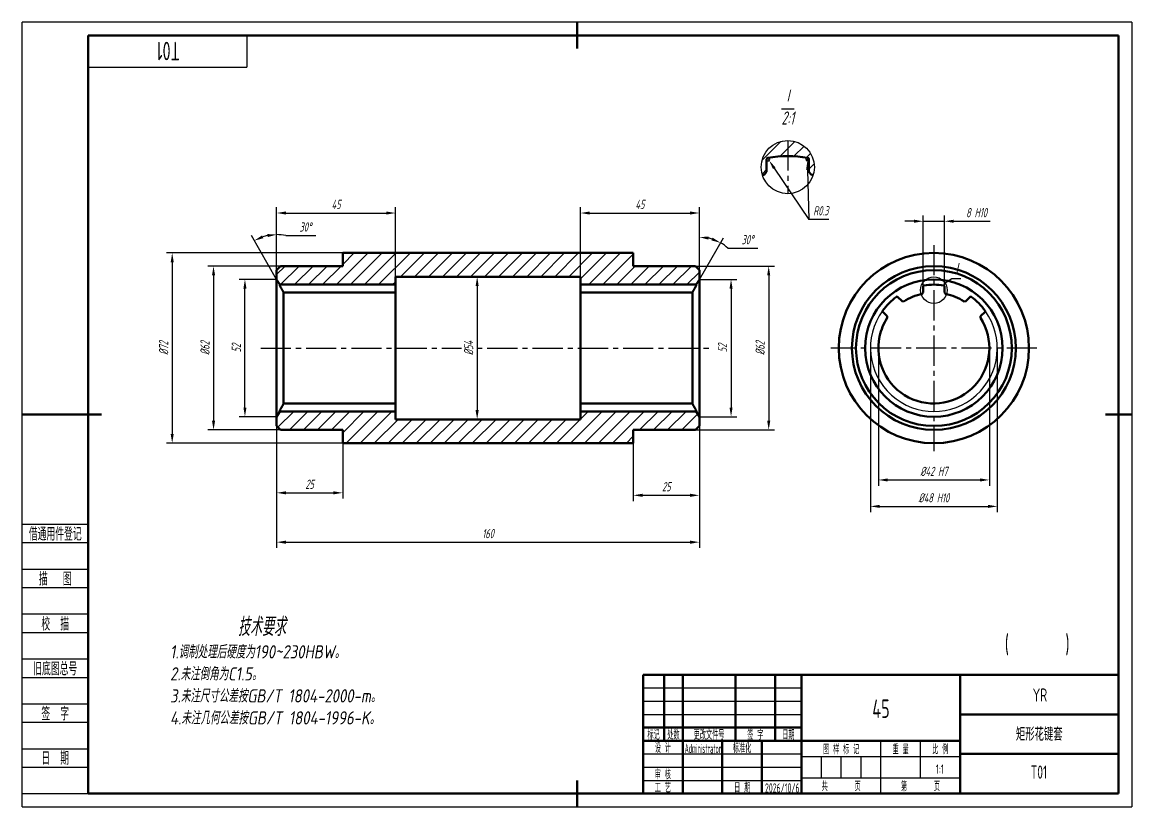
# Model space of a CAD drawing. Header units: millimetres. Extents: x 5 to 4696, y -479 to 299.
# Drawn here: x 4.7 to 424.7, y 2.2 to 299.2 of the extents above; entities that cross this region are included whole.
import ezdxf
from ezdxf.enums import TextEntityAlignment as Align

# ---------------------------------------------------------------- set-up
doc = ezdxf.new("R2010")
doc.units = ezdxf.units.MM
doc.header["$LTSCALE"] = 0.6
doc.header["$MEASUREMENT"] = 0
doc.linetypes.add('CENTER2', pattern=[28.575, 19.05, -3.175, 3.175, -3.175])
for name, color, linetype, lineweight in [('1轮廓实线层', 7, 'Continuous', 50), ('2细线层', 4, 'Continuous', 25), ('3中心线层', 1, 'CENTER2', 25), ('5剖面线层', 2, 'Continuous', 25), ('6文字层', 3, 'Continuous', 25), ('7标注层', 4, 'Continuous', 25), ('8符号标注层', 31, 'Continuous', 25)]:
    doc.layers.add(name, color=color, linetype=linetype, lineweight=lineweight)
doc.layers.add('图框层', color=7, linetype='Continuous')
doc.styles.add('PC_TEXTSTYLE', font='ISOCP.SHX', dxfattribs={"width": 0.707, "oblique": 13, "bigfont": 'GBCBIG.SHX'})
doc.styles.add('PC_TEXTSTYLE4', font='ISOCP.SHX', dxfattribs={"width": 0.707, "bigfont": 'GBCBIG.SHX'})
doc.dimstyles.new('GB_ANGULAR', dxfattribs={"dimtxt": 3.5, "dimasz": 3.5, "dimexe": 2.2, "dimexo": 0, "dimgap": 1.5, "dimtad": 1, "dimtih": 1, "dimtoh": 1, "dimdsep": 46, "dimtxsty": 'PC_TEXTSTYLE', "dimcen": 0, "dimclrd": 256, "dimclrt": 3, "dimadec": 0, "dimazin": 2, "dimtp": 0.1, "dimtm": 0.1, "dimtfac": 0.71, "dimtdec": 3, "dimtmove": 0, "dimatfit": 3, "dimfxl": 1, "dimtfill": 1, "dimarcsym": 0})
doc.dimstyles.new('GB_LINEAR', dxfattribs={"dimtxt": 3.5, "dimasz": 3.5, "dimexe": 2.2, "dimexo": 0, "dimgap": 1.5, "dimtad": 1, "dimdsep": 46, "dimtxsty": 'PC_TEXTSTYLE', "dimcen": 0, "dimclrd": 256, "dimclrt": 3, "dimadec": 0, "dimazin": 2, "dimtp": 0.1, "dimtm": 0.1, "dimtfac": 0.71, "dimtdec": 3, "dimtmove": 0, "dimatfit": 3, "dimfxl": 1, "dimtfill": 1, "dimarcsym": 0})
doc.dimstyles.new('GB_RADIAL', dxfattribs={"dimtxt": 3.5, "dimasz": 3.5, "dimexe": 2.2, "dimexo": 0, "dimgap": 1.5, "dimtad": 1, "dimjust": 4, "dimdsep": 46, "dimtxsty": 'PC_TEXTSTYLE', "dimcen": 0, "dimclrd": 256, "dimclrt": 3, "dimadec": 0, "dimazin": 2, "dimtp": 0.1, "dimtm": 0.1, "dimtfac": 0.71, "dimtdec": 3, "dimtmove": 0, "dimatfit": 2, "dimfxl": 1, "dimtfill": 1, "dimarcsym": 0})

# ---------------------------------------------------------------- blocks, each defined once
blk = doc.blocks.new('*D3')
at = {"layer": '7标注层', "color": 0, "lineweight": -2}
for p, q in [((100.98, 148.09), (100.98, 100.16)), ((260.98, 148.09), (260.98, 100.16))]:
    blk.add_line(p, q, dxfattribs=at)
at = {"layer": '7标注层', "lineweight": -2}
blk.add_line((104.48, 102.36), (257.48, 102.36), dxfattribs=at)
at = {"layer": '7标注层'}
for points in [[(104.48, 102.94), (104.48, 101.77), (100.98, 102.36)], [(257.48, 101.77), (257.48, 102.94), (260.98, 102.36)]]:
    blk.add_solid(points, dxfattribs=at)
at = {"layer": 'Defpoints', "color": 0}
for p in [(100.98, 148.09), (260.98, 148.09), (260.98, 102.36)]:
    blk.add_point(p, dxfattribs=at)
at = {"layer": '7标注层', "color": 3, "insert": (180.98, 105.61), "char_height": 3.5, "attachment_point": 5, "style": 'PC_TEXTSTYLE', "bg_fill": 3, "box_fill_scale": 1.25, "bg_fill_color": 257, "bg_fill_transparency": 0}
blk.add_mtext('160', dxfattribs=at)
blk = doc.blocks.new('ZwmFrameMain_A3^ _^ 无分区图框^ _^ landscape')
at = {"layer": '1轮廓实线层'}
for p, q in [((185, 292), (185, 282)), ((0, 0), (0, 287)), ((390, 287), (0, 287)), ((390, 287), (390, 0)), ((-25, 143.5), (5, 143.5)), ((395, 143.5), (385, 143.5)), ((185, -5), (185, 5)), ((0, 0), (390, 0))]:
    blk.add_line(p, q, dxfattribs=at)
at = {"layer": '2细线层'}
for p, q in [((-25, -5), (-25, 292)), ((395, 292), (-25, 292)), ((395, 292), (395, -5)), ((-25, -5), (395, -5))]:
    blk.add_line(p, q, dxfattribs=at)
blk = doc.blocks.new('ZwmFrameMain_标题栏1')
at = {"layer": '1轮廓实线层'}
for p, q in [((0, 45), (-180, 45)), ((-180, 0), (-180, 45)), ((-172, 20), (-172, 45)), ((-165, 20), (-165, 45)), ((-145, 20), (-145, 45)), ((-130, 20), (-130, 45)), ((-120, 0), (-120, 45)), ((0, 0), (0, 45)), ((-60, 30), (0, 30)), ((-180, 20), (-60, 20)), ((-165, 0), (-165, 20)), ((-150, 0), (-150, 20)), ((-135, 0), (-135, 20)), ((-60, 15), (0, 15)), ((-180, 0), (0, 0))]:
    blk.add_line(p, q, dxfattribs=at)
at = {"layer": '1轮廓实线层', "color": 7}
for p, q in [((-60, 0), (-60, 45)), ((-180, 25), (-120, 25))]:
    blk.add_line(p, q, dxfattribs=at)
at = {"layer": '2细线层'}
for p, q in [((-180, 40), (-120, 40)), ((-180, 35), (-120, 35)), ((-180, 30), (-120, 30)), ((-90, 0), (-90, 20)), ((-75, 6), (-75, 20)), ((-180, 15), (-120, 15)), ((-120, 14), (-60, 14)), ((-112.5, 6), (-112.5, 14)), ((-105, 6), (-105, 14)), ((-97.5, 6), (-97.5, 14)), ((-180, 10), (-120, 10)), ((-180, 5), (-120, 5)), ((-120, 6), (-60, 6))]:
    blk.add_line(p, q, dxfattribs=at)
at = {"layer": '6文字层', "style": 'PC_TEXTSTYLE', "width": 0.667}
for s, p in [('标记', (-176, 22.5)), ('处数', (-168.5, 22.5)), (' 更改文件号 ', (-155, 22.5)), (' 签 字 ', (-137.5, 22.5)), (' 日期 ', (-125, 22.5)), (' 设 计 ', (-172.5, 17.51)), (' 标准化 ', (-142.5, 17.51)), (' 图 样 标 记 ', (-105, 17)), (' 重 量 ', (-82.5, 17)), (' 比 例 ', (-67.5, 17)), (' 审 核 ', (-172.5, 7.5)), (' 工 艺 ', (-172.5, 2.5)), (' 日 期 ', (-142.5, 2.5)), ('共       页', (-105, 3)), ('第       页', (-75, 3))]:
    blk.add_text(s, height=3.5, dxfattribs=at).set_placement(p, align=Align.MIDDLE)
at = {"layer": '6文字层', "style": 'PC_TEXTSTYLE', "flags": 8}
for tag, height, width, p, p2 in [('企业名称', 5, 3.734996, (-54.29, 34.82), (-5.27, 34.82)), ('产品名称或材料标记', 7, 1.125891, (-113.46, 28.64), (-66.42, 28.64)), ('图样名称', 5, 3.772723, (-54.79, 19.98), (-5.27, 19.98)), ('标准化', 3.5, 1.756036, (-133.83, 15.37), (-120.75, 15.37)), ('审核', 3.5, 2.723972, (-163.99, 5.37), (-150.63, 5.37)), ('重量', 3.5, 2.448074, (-88.46, 7.54), (-76.55, 7.54)), ('比例', 3.5, 2.367734, (-73.35, 7.54), (-61.93, 7.54)), ('图样代号', 5, 3.78389, (-54.79, 5.63), (-5.52, 5.63)), ('工艺', 3.5, 2.851598, (-164.21, 0.37), (-150.89, 0.37)), ('共几页', 3.5, 0.953151, (-108.58, 1.48), (-101.56, 1.48)), ('日期', 3.5, 2.733185, (-133.83, 0.37), (-120.75, 0.37))]:
    blk.add_attdef(tag, text='', height=height, dxfattribs=dict(at, width=width)).set_placement(p, p2, align=Align.FIT)
at = {"layer": '6文字层', "style": 'PC_TEXTSTYLE', "width": 9.901758, "flags": 8}
blk.add_attdef('设计', text='', height=3.5, rotation=359.5768, dxfattribs=at).set_placement((-164.23, 15.37), (-150.37, 15.27), align=Align.FIT)
at = {"layer": '6文字层', "color": 3, "style": 'PC_TEXTSTYLE', "width": 0.96618, "flags": 8}
blk.add_attdef('第几页', text='', height=3.5, dxfattribs=at).set_placement((-78.29, 1.5), (-71.16, 1.5), align=Align.FIT)
at = {"layer": '6文字层', "color": 0, "style": 'PC_TEXTSTYLE', "width": 0.715273, "flags": 8}
blk.add_attdef('图纸张数', text='', height=3.5, dxfattribs=at).set_placement((-2.66, -3.87), (4.46, -3.87), align=Align.FIT)
blk = doc.blocks.new('ZwmFrameMain_图样代号')
at = {"layer": '2细线层', "linetype": 'Continuous'}
for p in [(60, 0), (0, -12)]:
    blk.add_line(p, (60, -12), dxfattribs=at)
at = {"layer": '6文字层', "style": 'PC_TEXTSTYLE', "width": 3.066155}
blk.add_attdef('图样代号', text='', height=7, rotation=180, dxfattribs=at).set_placement((58.24, -2.4), (2.35, -2.4), align=Align.FIT)
blk = doc.blocks.new('ZwmFrameMain_附加栏')
at = {"layer": '2细线层'}
for p, q in [((-25, 102), (0, 102)), ((-25, 95), (0, 95)), ((-25, 85), (0, 85)), ((-25, 78), (0, 78)), ((-25, 68), (0, 68)), ((-25, 61), (0, 61)), ((-25, 51), (0, 51)), ((-25, 44), (0, 44)), ((-25, 34), (0, 34)), ((-25, 27), (0, 27)), ((-25, 17), (0, 17)), ((-25, 10), (0, 10)), ((-25, 0), (0, 0))]:
    blk.add_line(p, q, dxfattribs=at)
at = {"layer": '6文字层', "color": 3, "style": 'PC_TEXTSTYLE'}
for s, width, p in [('借通用件登记', 0.667, (-12.5, 98.5)), ('描   图', 0.6667, (-12.5, 81.5)), ('校  描', 0.667, (-12.5, 64.5)), ('旧底图总号', 0.667, (-12.5, 47.5)), ('签  字', 0.667, (-12.5, 30.5)), ('日  期', 0.667, (-12.49, 13.6))]:
    blk.add_text(s, height=5, dxfattribs=dict(at, width=width)).set_placement(p, align=Align.MIDDLE)
at = {"layer": '6文字层', "style": 'PC_TEXTSTYLE'}
for tag, width, p, p2 in [('借通用件登记', 0.671328, (-23.44, 86.36), (-1.25, 86.36)), ('描图', 2.120922, (-23.44, 69.36), (-1.25, 69.36)), ('校图', 2.149976, (-23.75, 52.06), (-1.25, 52.06)), ('旧底图总号', 0.761452, (-22.84, 35.67), (-1.86, 35.67)), ('签字', 2.026939, (-23.14, 18.37), (-1.56, 18.37)), ('日期', 1.89999, (-22.84, 1.37), (-2.17, 1.37))]:
    blk.add_attdef(tag, text='', height=5, dxfattribs=dict(at, width=width)).set_placement(p, p2, align=Align.FIT)
blk = doc.blocks.new('*D10')
at = {"layer": '7标注层', "color": 0, "lineweight": -2}
for p, q in [((260.98, 146.34), (260.98, 117.9)), ((235.98, 139.84), (235.98, 117.9))]:
    blk.add_line(p, q, dxfattribs=at)
at = {"layer": '7标注层', "lineweight": -2}
blk.add_line((239.48, 120.1), (257.48, 120.1), dxfattribs=at)
at = {"layer": '7标注层'}
for points in [[(239.48, 120.69), (239.48, 119.52), (235.98, 120.1)], [(257.48, 119.52), (257.48, 120.69), (260.98, 120.1)]]:
    blk.add_solid(points, dxfattribs=at)
at = {"layer": 'Defpoints', "color": 0}
for p in [(260.98, 146.34), (235.98, 139.84), (260.98, 120.1)]:
    blk.add_point(p, dxfattribs=at)
at = {"layer": '7标注层', "color": 3, "insert": (248.48, 123.35), "char_height": 3.5, "attachment_point": 5, "style": 'PC_TEXTSTYLE', "bg_fill": 3, "box_fill_scale": 1.25, "bg_fill_color": 257, "bg_fill_transparency": 0}
blk.add_mtext('25', dxfattribs=at)
blk = doc.blocks.new('*D9')
at = {"layer": '7标注层', "color": 0, "lineweight": -2}
for p, q in [((100.98, 146.34), (100.98, 118.84)), ((125.98, 139.84), (125.98, 118.84))]:
    blk.add_line(p, q, dxfattribs=at)
at = {"layer": '7标注层', "lineweight": -2}
blk.add_line((104.48, 121.04), (122.48, 121.04), dxfattribs=at)
at = {"layer": '7标注层'}
for points in [[(104.48, 121.63), (104.48, 120.46), (100.98, 121.04)], [(122.48, 120.46), (122.48, 121.63), (125.98, 121.04)]]:
    blk.add_solid(points, dxfattribs=at)
at = {"layer": 'Defpoints', "color": 0}
for p in [(100.98, 146.34), (125.98, 139.84), (125.98, 121.04)]:
    blk.add_point(p, dxfattribs=at)
at = {"layer": '7标注层', "color": 3, "insert": (113.48, 124.29), "char_height": 3.5, "attachment_point": 5, "style": 'PC_TEXTSTYLE', "bg_fill": 3, "box_fill_scale": 1.25, "bg_fill_color": 257, "bg_fill_transparency": 0}
blk.add_mtext('25', dxfattribs=at)
blk = doc.blocks.new('*D11')
at = {"layer": '7标注层', "color": 0, "lineweight": -2}
for p, q in [((100.98, 195.41), (100.98, 229.16)), ((145.98, 201.34), (145.98, 229.16))]:
    blk.add_line(p, q, dxfattribs=at)
at = {"layer": '7标注层', "lineweight": -2}
blk.add_line((104.48, 226.96), (142.48, 226.96), dxfattribs=at)
at = {"layer": '7标注层'}
for points in [[(104.48, 227.54), (104.48, 226.38), (100.98, 226.96)], [(142.48, 226.38), (142.48, 227.54), (145.98, 226.96)]]:
    blk.add_solid(points, dxfattribs=at)
at = {"layer": 'Defpoints', "color": 0}
for p in [(145.98, 226.96), (145.98, 201.34), (100.98, 195.41)]:
    blk.add_point(p, dxfattribs=at)
at = {"layer": '7标注层', "color": 3, "insert": (123.48, 230.21), "char_height": 3.5, "attachment_point": 5, "style": 'PC_TEXTSTYLE', "bg_fill": 3, "box_fill_scale": 1.25, "bg_fill_color": 257, "bg_fill_transparency": 0}
blk.add_mtext('45', dxfattribs=at)
blk = doc.blocks.new('*D12')
at = {"layer": '7标注层', "color": 0, "lineweight": -2}
for p, q in [((215.98, 196.38), (215.98, 229.16)), ((260.98, 196.38), (260.98, 229.16))]:
    blk.add_line(p, q, dxfattribs=at)
at = {"layer": '7标注层', "lineweight": -2}
blk.add_line((219.48, 226.96), (257.48, 226.96), dxfattribs=at)
at = {"layer": '7标注层'}
for points in [[(219.48, 227.54), (219.48, 226.38), (215.98, 226.96)], [(257.48, 226.38), (257.48, 227.54), (260.98, 226.96)]]:
    blk.add_solid(points, dxfattribs=at)
at = {"layer": 'Defpoints', "color": 0}
for p in [(260.98, 226.96), (215.98, 196.38), (260.98, 196.38)]:
    blk.add_point(p, dxfattribs=at)
at = {"layer": '7标注层', "color": 3, "insert": (238.48, 230.21), "char_height": 3.5, "attachment_point": 5, "style": 'PC_TEXTSTYLE', "bg_fill": 3, "box_fill_scale": 1.25, "bg_fill_color": 257, "bg_fill_transparency": 0}
blk.add_mtext('45', dxfattribs=at)
blk = doc.blocks.new('*D13')
at = {"layer": '7标注层', "color": 0, "lineweight": -2}
for q in [(91.42, 218.41), (100.98, 220.98)]:
    blk.add_line((100.98, 201.84), q, dxfattribs=at)
at = {"layer": '7标注层', "lineweight": -2}
blk.add_line((104.46, 218.42), (115.8, 218.42), dxfattribs=at)
for start, end in [(101.8633, 108.1367), (78.1367, 90)]:
    blk.add_arc((100.98, 201.84), 16.93, start, end, dxfattribs=at)
at = {"layer": '7标注层'}
for points in [[(95.47, 218.47), (95.95, 217.4), (92.52, 216.51)], [(97.56, 217.84), (97.44, 219), (100.98, 218.78)]]:
    blk.add_solid(points, dxfattribs=at)
at = {"layer": 'Defpoints', "color": 0}
for p in [(95.64, 217.91), (100.98, 201.84), (100.98, 201.84), (102.14, 199.84), (100.98, 175.84)]:
    blk.add_point(p, dxfattribs=at)
at = {"layer": '7标注层', "color": 3, "insert": (111.88, 221.67), "char_height": 3.5, "attachment_point": 5, "style": 'PC_TEXTSTYLE', "bg_fill": 3, "box_fill_scale": 1.25, "bg_fill_color": 257, "bg_fill_transparency": 0}
blk.add_mtext('30%%d', dxfattribs=at)
blk = doc.blocks.new('*D14')
at = {"layer": '7标注层', "color": 0, "lineweight": -2}
for p, q in [((125.98, 211.84), (59.25, 211.84)), ((125.98, 139.84), (59.25, 139.84))]:
    blk.add_line(p, q, dxfattribs=at)
at = {"layer": '7标注层', "lineweight": -2}
blk.add_line((61.45, 208.34), (61.45, 143.34), dxfattribs=at)
at = {"layer": '7标注层'}
for points in [[(62.04, 208.34), (60.87, 208.34), (61.45, 211.84)], [(60.87, 143.34), (62.04, 143.34), (61.45, 139.84)]]:
    blk.add_solid(points, dxfattribs=at)
at = {"layer": 'Defpoints', "color": 0}
for p in [(125.98, 211.84), (61.45, 139.84), (125.98, 139.84)]:
    blk.add_point(p, dxfattribs=at)
at = {"layer": '7标注层', "color": 3, "insert": (58.2, 175.84), "char_height": 3.5, "attachment_point": 5, "rotation": 90, "style": 'PC_TEXTSTYLE', "bg_fill": 3, "box_fill_scale": 1.25, "bg_fill_color": 257, "bg_fill_transparency": 0}
blk.add_mtext('{%%c72}', dxfattribs=at)
blk = doc.blocks.new('*D15')
at = {"layer": '7标注层', "color": 0, "lineweight": -2}
for p, q in [((110.82, 206.84), (74.9, 206.84)), ((110.82, 144.84), (74.9, 144.84))]:
    blk.add_line(p, q, dxfattribs=at)
at = {"layer": '7标注层', "lineweight": -2}
blk.add_line((77.1, 203.34), (77.1, 148.34), dxfattribs=at)
at = {"layer": '7标注层'}
for points in [[(77.69, 203.34), (76.52, 203.34), (77.1, 206.84)], [(76.52, 148.34), (77.69, 148.34), (77.1, 144.84)]]:
    blk.add_solid(points, dxfattribs=at)
at = {"layer": 'Defpoints', "color": 0}
for p in [(110.82, 206.84), (77.1, 144.84), (110.82, 144.84)]:
    blk.add_point(p, dxfattribs=at)
at = {"layer": '7标注层', "color": 3, "insert": (73.85, 175.84), "char_height": 3.5, "attachment_point": 5, "rotation": 90, "style": 'PC_TEXTSTYLE', "bg_fill": 3, "box_fill_scale": 1.25, "bg_fill_color": 257, "bg_fill_transparency": 0}
blk.add_mtext('{%%c62}', dxfattribs=at)
blk = doc.blocks.new('*D16')
at = {"layer": '7标注层', "color": 0, "lineweight": -2}
for p, q in [((180.98, 202.84), (174.68, 202.84)), ((180.98, 148.84), (174.68, 148.84))]:
    blk.add_line(p, q, dxfattribs=at)
at = {"layer": '7标注层', "lineweight": -2}
blk.add_line((176.88, 199.34), (176.88, 152.34), dxfattribs=at)
at = {"layer": '7标注层'}
for points in [[(177.46, 199.34), (176.29, 199.34), (176.88, 202.84)], [(176.29, 152.34), (177.46, 152.34), (176.88, 148.84)]]:
    blk.add_solid(points, dxfattribs=at)
at = {"layer": 'Defpoints', "color": 0}
for p in [(180.98, 202.84), (176.88, 148.84), (180.98, 148.84)]:
    blk.add_point(p, dxfattribs=at)
at = {"layer": '7标注层', "color": 3, "insert": (173.63, 175.84), "char_height": 3.5, "attachment_point": 5, "rotation": 90, "style": 'PC_TEXTSTYLE', "bg_fill": 3, "box_fill_scale": 1.25, "bg_fill_color": 257, "bg_fill_transparency": 0}
blk.add_mtext('{%%c54}', dxfattribs=at)
blk = doc.blocks.new('*D17')
at = {"layer": '7标注层', "color": 0, "lineweight": -2}
for p, q in [((254.69, 206.84), (289.43, 206.84)), ((254.69, 144.84), (289.43, 144.84))]:
    blk.add_line(p, q, dxfattribs=at)
at = {"layer": '7标注层', "lineweight": -2}
blk.add_line((287.23, 203.34), (287.23, 148.34), dxfattribs=at)
at = {"layer": '7标注层'}
for points in [[(287.82, 203.34), (286.65, 203.34), (287.23, 206.84)], [(286.65, 148.34), (287.82, 148.34), (287.23, 144.84)]]:
    blk.add_solid(points, dxfattribs=at)
at = {"layer": 'Defpoints', "color": 0}
for p in [(254.69, 206.84), (254.69, 144.84), (287.23, 144.84)]:
    blk.add_point(p, dxfattribs=at)
at = {"layer": '7标注层', "color": 3, "insert": (283.98, 175.84), "char_height": 3.5, "attachment_point": 5, "rotation": 90, "style": 'PC_TEXTSTYLE', "bg_fill": 3, "box_fill_scale": 1.25, "bg_fill_color": 257, "bg_fill_transparency": 0}
blk.add_mtext('{%%c62}', dxfattribs=at)
blk = doc.blocks.new('*D19')
at = {"layer": '7标注层', "color": 0, "lineweight": -2}
for p, q in [((100.98, 201.84), (86.78, 201.84)), ((100.98, 149.84), (86.78, 149.84))]:
    blk.add_line(p, q, dxfattribs=at)
at = {"layer": '7标注层', "lineweight": -2}
blk.add_line((88.98, 153.34), (88.98, 198.34), dxfattribs=at)
at = {"layer": '7标注层'}
for points in [[(89.57, 198.34), (88.4, 198.34), (88.98, 201.84)], [(88.4, 153.34), (89.57, 153.34), (88.98, 149.84)]]:
    blk.add_solid(points, dxfattribs=at)
at = {"layer": 'Defpoints', "color": 0}
for p in [(88.98, 201.84), (100.98, 201.84), (100.98, 149.84)]:
    blk.add_point(p, dxfattribs=at)
at = {"layer": '7标注层', "color": 3, "insert": (85.73, 175.84), "char_height": 3.5, "attachment_point": 5, "rotation": 90, "style": 'PC_TEXTSTYLE', "bg_fill": 3, "box_fill_scale": 1.25, "bg_fill_color": 257, "bg_fill_transparency": 0}
blk.add_mtext('52', dxfattribs=at)
blk = doc.blocks.new('*D20')
at = {"layer": '7标注层', "color": 0, "lineweight": -2}
for p, q in [((260.98, 201.84), (275.18, 201.84)), ((260.98, 149.84), (275.18, 149.84))]:
    blk.add_line(p, q, dxfattribs=at)
at = {"layer": '7标注层', "lineweight": -2}
blk.add_line((272.98, 198.34), (272.98, 153.34), dxfattribs=at)
at = {"layer": '7标注层'}
for points in [[(273.57, 198.34), (272.4, 198.34), (272.98, 201.84)], [(272.4, 153.34), (273.57, 153.34), (272.98, 149.84)]]:
    blk.add_solid(points, dxfattribs=at)
at = {"layer": 'Defpoints', "color": 0}
for p in [(260.98, 201.84), (260.98, 149.84), (272.98, 149.84)]:
    blk.add_point(p, dxfattribs=at)
at = {"layer": '7标注层', "color": 3, "insert": (269.73, 175.84), "char_height": 3.5, "attachment_point": 5, "rotation": 90, "style": 'PC_TEXTSTYLE', "bg_fill": 3, "box_fill_scale": 1.25, "bg_fill_color": 257, "bg_fill_transparency": 0}
blk.add_mtext('52', dxfattribs=at)
blk = doc.blocks.new('*D21')
at = {"layer": '7标注层', "color": 0, "lineweight": -2}
for q in [(260.98, 220.04), (270.08, 217.6)]:
    blk.add_line((260.98, 201.84), q, dxfattribs=at)
at = {"layer": '7标注层', "lineweight": -2}
blk.add_line((271.8, 213.62), (283.13, 213.62), dxfattribs=at)
for start, end in [(72.5625, 77.4375), (47.4375, 60)]:
    blk.add_arc((260.98, 201.84), 16, start, end, dxfattribs=at)
at = {"layer": '7标注层'}
for points in [[(264.53, 218.03), (264.4, 216.88), (260.98, 217.84)], [(265.54, 216.57), (266.01, 217.64), (268.98, 215.7)]]:
    blk.add_solid(points, dxfattribs=at)
at = {"layer": 'Defpoints', "color": 0}
for p in [(265.93, 217.06), (260.98, 201.84), (260.98, 201.84), (259.83, 199.84), (260.98, 175.84)]:
    blk.add_point(p, dxfattribs=at)
at = {"layer": '7标注层', "color": 3, "insert": (279.22, 216.87), "char_height": 3.5, "attachment_point": 5, "style": 'PC_TEXTSTYLE', "bg_fill": 3, "box_fill_scale": 1.25, "bg_fill_color": 257, "bg_fill_transparency": 0}
blk.add_mtext('30%%d', dxfattribs=at)
blk = doc.blocks.new('*D22')
at = {"layer": '7标注层', "lineweight": -2}
for p, q in [((342.25, 223.84), (338.75, 223.84)), ((345.75, 223.84), (353.75, 223.84)), ((357.25, 223.84), (371.02, 223.84))]:
    blk.add_line(p, q, dxfattribs=at)
at = {"layer": '7标注层', "color": 0, "lineweight": -2}
for p, q in [((345.75, 198.06), (345.75, 226.04)), ((353.75, 198.06), (353.75, 226.04))]:
    blk.add_line(p, q, dxfattribs=at)
at = {"layer": '7标注层'}
for points in [[(342.25, 223.26), (342.25, 224.43), (345.75, 223.84)], [(357.25, 224.43), (357.25, 223.26), (353.75, 223.84)]]:
    blk.add_solid(points, dxfattribs=at)
at = {"layer": 'Defpoints', "color": 0}
for p in [(353.75, 223.84), (345.75, 198.06), (353.75, 198.06)]:
    blk.add_point(p, dxfattribs=at)
at = {"layer": '7标注层', "color": 3, "insert": (365.89, 227.09), "char_height": 3.5, "attachment_point": 5, "style": 'PC_TEXTSTYLE', "bg_fill": 3, "box_fill_scale": 1.25, "bg_fill_color": 257, "bg_fill_transparency": 0}
blk.add_mtext('{8 H10}', dxfattribs=at)
blk = doc.blocks.new('*D24')
at = {"layer": '7标注层', "color": 0, "lineweight": -2}
for p, q in [((325.75, 175.84), (325.75, 113.71)), ((373.75, 175.84), (373.75, 113.71))]:
    blk.add_line(p, q, dxfattribs=at)
at = {"layer": '7标注层', "lineweight": -2}
blk.add_line((329.25, 115.91), (370.25, 115.91), dxfattribs=at)
at = {"layer": '7标注层'}
for points in [[(329.25, 116.49), (329.25, 115.33), (325.75, 115.91)], [(370.25, 115.33), (370.25, 116.49), (373.75, 115.91)]]:
    blk.add_solid(points, dxfattribs=at)
at = {"layer": 'Defpoints', "color": 0}
for p in [(325.75, 175.84), (373.75, 175.84), (373.75, 115.91)]:
    blk.add_point(p, dxfattribs=at)
at = {"layer": '7标注层', "color": 3, "insert": (349.75, 119.16), "char_height": 3.5, "attachment_point": 5, "style": 'PC_TEXTSTYLE', "bg_fill": 3, "box_fill_scale": 1.25, "bg_fill_color": 257, "bg_fill_transparency": 0}
blk.add_mtext('{%%c48 H10}', dxfattribs=at)
blk = doc.blocks.new('*D23')
at = {"layer": '7标注层', "color": 0, "lineweight": -2}
for p, q in [((328.75, 175.84), (328.75, 123.71)), ((370.75, 175.84), (370.75, 123.71))]:
    blk.add_line(p, q, dxfattribs=at)
at = {"layer": '7标注层', "lineweight": -2}
blk.add_line((332.25, 125.91), (367.25, 125.91), dxfattribs=at)
at = {"layer": '7标注层'}
for points in [[(332.25, 126.49), (332.25, 125.33), (328.75, 125.91)], [(367.25, 125.33), (367.25, 126.49), (370.75, 125.91)]]:
    blk.add_solid(points, dxfattribs=at)
at = {"layer": 'Defpoints', "color": 0}
for p in [(328.75, 175.84), (370.75, 175.84), (370.75, 125.91)]:
    blk.add_point(p, dxfattribs=at)
at = {"layer": '7标注层', "color": 3, "insert": (349.75, 129.16), "char_height": 3.5, "attachment_point": 5, "style": 'PC_TEXTSTYLE', "bg_fill": 3, "box_fill_scale": 1.25, "bg_fill_color": 257, "bg_fill_transparency": 0}
blk.add_mtext('{%%c42 H7}', dxfattribs=at)
blk = doc.blocks.new('*D25')
at = {"layer": '7标注层', "lineweight": -2}
for p, q in [((287.05, 247.3), (287.39, 246.8)), ((289.35, 243.9), (302.45, 224.56)), ((309.99, 224.56), (302.45, 224.56))]:
    blk.add_line(p, q, dxfattribs=at)
at = {"layer": '7标注层', "color": 0, "lineweight": -2}
blk.add_arc((287.05, 247.3), 0.6, 180, 124.1164, dxfattribs=at)
at = {"layer": '7标注层'}
blk.add_solid([(289.84, 244.23), (288.87, 243.57), (287.39, 246.8)], dxfattribs=at)
at = {"layer": 'Defpoints', "color": 0}
for p in [(287.05, 247.3), (287.39, 246.8)]:
    blk.add_point(p, dxfattribs=at)
at = {"layer": '7标注层', "color": 3, "insert": (306.97, 227.81), "char_height": 3.5, "attachment_point": 5, "style": 'PC_TEXTSTYLE', "bg_fill": 3, "box_fill_scale": 1.25, "bg_fill_color": 257, "bg_fill_transparency": 0}
blk.add_mtext('R0.3', dxfattribs=at)
blk = doc.blocks.new('*D26')
at = {"layer": '7标注层', "lineweight": -2}
for p, q in [((301.85, 247.3), (301.87, 246.7)), ((301.96, 243.2), (302.45, 224.56)), ((309.99, 224.56), (302.45, 224.56))]:
    blk.add_line(p, q, dxfattribs=at)
at = {"layer": '7标注层', "color": 0, "lineweight": -2}
blk.add_arc((301.85, 247.3), 0.6, 91.5128, 0, dxfattribs=at)
at = {"layer": '7标注层'}
blk.add_solid([(302.54, 243.21), (301.38, 243.18), (301.87, 246.7)], dxfattribs=at)
at = {"layer": 'Defpoints', "color": 0}
for p in [(301.85, 247.3), (301.87, 246.7)]:
    blk.add_point(p, dxfattribs=at)
at = {"layer": '7标注层', "color": 3, "insert": (306.97, 227.81), "char_height": 3.5, "attachment_point": 5, "style": 'PC_TEXTSTYLE', "bg_fill": 3, "box_fill_scale": 1.25, "bg_fill_color": 257, "bg_fill_transparency": 0}
blk.add_mtext('R0.3', dxfattribs=at)

msp = doc.modelspace()

# ---------------------------------------------------------------- hatches: boundary and pattern name
at = {"layer": '5剖面线层'}
h = msp.add_hatch(dxfattribs=at)
h.set_pattern_fill('ANSI31', color=256, scale=30, style=0, pattern_type=2)
h.set_pattern_definition([(45, (29.519, 15.5287), (-2.65165, 2.65165), [])])
h.paths.add_polyline_path([(235.984, 206.843), (235.984, 211.843), (125.984, 211.843), (125.984, 206.843), (102.484, 206.843), (100.984, 205.343), (100.984, 201.843), (102.138, 199.843), (145.984, 199.843), (145.984, 202.843), (215.984, 202.843), (215.984, 199.843), (259.829, 199.843), (260.984, 201.843), (260.984, 205.343), (259.484, 206.843)], flags=16)
h.paths.add_polyline_path([(235.984, 139.843), (235.984, 144.843), (259.484, 144.843), (260.984, 146.343), (260.984, 149.843), (259.829, 151.843), (215.984, 151.843), (215.984, 148.843), (145.984, 148.843), (145.984, 151.843), (102.138, 151.843), (100.984, 149.843), (100.984, 146.343), (102.484, 144.843), (125.984, 144.843), (125.984, 139.843)], flags=0)

# ---------------------------------------------------------------- linework, layer by layer
at = {"layer": '1轮廓实线层'}
for p, q in [((125.984, 206.843), (125.984, 211.843)), ((125.984, 211.843), (235.984, 211.843)), ((235.984, 211.843), (235.984, 206.843)), ((100.984, 205.343), (102.484, 206.843)), ((102.484, 206.843), (125.984, 206.843)), ((235.984, 206.843), (259.484, 206.843)), ((259.484, 206.843), (260.984, 205.343)), ((100.984, 201.843), (100.984, 205.343)), ((100.984, 175.843), (100.984, 201.843)), ((100.984, 201.843), (102.138, 199.843)), ((145.984, 202.843), (145.984, 199.843)), ((215.984, 202.843), (145.984, 202.843)), ((215.984, 199.843), (215.984, 202.843)), ((260.984, 201.843), (259.829, 199.843)), ((260.984, 205.343), (260.984, 201.843)), ((260.984, 175.843), (260.984, 201.843)), ((102.138, 199.843), (102.138, 199.549)), ((102.138, 199.843), (145.984, 199.843)), ((145.984, 199.843), (145.984, 199.549)), ((145.984, 199.252), (145.984, 199.549)), ((145.984, 199.252), (145.984, 196.867)), ((215.984, 199.549), (215.984, 199.843)), ((259.829, 199.843), (215.984, 199.843)), ((215.984, 199.549), (215.984, 199.252)), ((215.984, 196.867), (215.984, 199.252)), ((259.829, 199.843), (259.829, 199.549)), ((345.755, 196.867), (345.755, 199.252)), ((353.755, 199.252), (353.755, 196.867)), ((145.984, 196.867), (103.639, 196.867)), ((103.639, 196.867), (103.639, 154.819)), ((145.984, 196.378), (145.984, 196.867)), ((145.984, 196.378), (145.984, 193.471)), ((145.984, 193.471), (145.984, 189.956)), ((215.984, 196.867), (258.328, 196.867)), ((215.984, 196.378), (215.984, 196.867)), ((215.984, 193.471), (215.984, 196.378)), ((215.984, 189.956), (215.984, 193.471)), ((258.328, 196.867), (258.328, 154.819)), ((336.03, 195.224), (337.717, 193.537)), ((338.342, 193.471), (337.717, 193.537)), ((345.359, 196.378), (345.755, 196.867)), ((354.15, 196.378), (353.755, 196.867)), ((361.167, 193.471), (361.792, 193.537)), ((361.792, 193.537), (363.479, 195.224)), ((145.984, 189.568), (145.984, 189.956)), ((145.984, 189.568), (145.984, 187.881)), ((215.984, 189.956), (215.984, 189.568)), ((215.984, 187.881), (215.984, 189.568)), ((332.06, 187.881), (330.373, 189.568)), ((369.136, 189.568), (367.449, 187.881)), ((145.984, 187.255), (145.984, 187.881)), ((145.984, 187.255), (145.984, 180.238)), ((215.984, 187.255), (215.984, 187.881)), ((215.984, 180.238), (215.984, 187.255)), ((332.126, 187.255), (332.06, 187.881)), ((367.383, 187.255), (367.449, 187.881)), ((145.984, 180.238), (145.984, 179.843)), ((145.984, 179.59), (145.984, 179.843)), ((145.984, 179.59), (145.984, 172.096)), ((215.984, 180.238), (215.984, 179.843)), ((215.984, 179.843), (215.984, 179.59)), ((215.984, 172.096), (215.984, 179.59)), ((100.984, 149.843), (100.984, 175.843)), ((260.984, 149.843), (260.984, 175.843)), ((145.984, 171.843), (145.984, 172.096)), ((145.984, 171.448), (145.984, 171.843)), ((145.984, 171.448), (145.984, 164.431)), ((215.984, 172.096), (215.984, 171.843)), ((215.984, 171.448), (215.984, 171.843)), ((215.984, 164.431), (215.984, 171.448)), ((145.984, 164.431), (145.984, 163.805)), ((145.984, 163.805), (145.984, 162.118)), ((215.984, 164.431), (215.984, 163.805)), ((215.984, 162.118), (215.984, 163.805)), ((145.984, 161.73), (145.984, 162.118)), ((145.984, 161.73), (145.984, 158.215)), ((215.984, 162.118), (215.984, 161.73)), ((215.984, 158.215), (215.984, 161.73)), ((145.984, 158.215), (145.984, 155.308)), ((215.984, 155.308), (215.984, 158.215)), ((102.138, 152.137), (102.138, 151.843)), ((145.984, 151.843), (102.138, 151.843)), ((145.984, 154.819), (103.639, 154.819)), ((145.984, 155.308), (145.984, 154.819)), ((145.984, 154.819), (145.984, 152.434)), ((145.984, 152.137), (145.984, 152.434)), ((145.984, 152.137), (145.984, 151.843)), ((145.984, 151.843), (145.984, 148.843)), ((215.984, 155.308), (215.984, 154.819)), ((215.984, 152.434), (215.984, 154.819)), ((215.984, 154.819), (258.328, 154.819)), ((215.984, 152.434), (215.984, 152.137)), ((215.984, 151.843), (215.984, 152.137)), ((215.984, 151.843), (259.829, 151.843)), ((215.984, 148.843), (215.984, 151.843)), ((259.829, 152.137), (259.829, 151.843)), ((259.829, 151.843), (260.984, 149.843)), ((100.984, 146.343), (100.984, 149.843)), ((145.984, 148.843), (215.984, 148.843)), ((260.984, 149.843), (260.984, 146.343)), ((102.484, 144.843), (100.984, 146.343)), ((125.984, 144.843), (102.484, 144.843)), ((125.984, 139.843), (125.984, 144.843)), ((235.984, 144.843), (235.984, 139.843)), ((259.484, 144.843), (235.984, 144.843)), ((260.984, 146.343), (259.484, 144.843)), ((235.984, 139.843), (125.984, 139.843))]:
    msp.add_line(p, q, dxfattribs=at)
for radius in [36, 31, 29.5, 26]:
    msp.add_circle((349.755, 175.843), radius, dxfattribs=at)
for centre, radius, start, end in [((103.619, 200.09), 1.576, 200.08161, 212.09682), ((258.349, 200.09), 1.576, 327.90318, 339.91839), ((346.055, 199.252), 0.3, 98.98165, 180), ((349.755, 175.843), 24, 81.01835, 98.98165), ((353.455, 199.252), 0.3, 0.00002, 81.01835), ((349.755, 175.843), 24, 126.01835, 143.98165), ((335.818, 195.012), 0.3, 45.00002, 126.01835), ((349.755, 175.843), 21, 102.08147, 122.91853), ((349.755, 175.843), 21, 57.08147, 77.91853), ((363.691, 195.012), 0.3, 53.98165, 135), ((349.755, 175.843), 24, 36.01835, 53.98165), ((330.585, 189.78), 0.3, 143.98165, 225), ((368.924, 189.78), 0.3, 315.00002, 36.01835), ((349.755, 175.843), 21, 167.91853, 32.91853), ((349.755, 175.843), 21, 147.08147, 167.91853), ((103.619, 151.596), 1.576, 147.90318, 159.91839), ((258.349, 151.596), 1.576, 20.08161, 32.09682)]:
    msp.add_arc(centre, radius, start, end, dxfattribs=at)
for points, weights in [([(102.283, 199.252), (102.998, 197.998), (103.639, 196.867)], [1.08113234225, 1.13157226594, 1.18105890672]), ([(259.684, 199.252), (258.97, 197.998), (258.328, 196.867)], [1.08113234225, 1.13157226594, 1.18105890672]), ([(103.639, 154.819), (102.998, 153.688), (102.283, 152.434)], [1.18105890672, 1.13157224735, 1.08113230437]), ([(258.328, 154.819), (258.97, 153.688), (259.684, 152.434)], [1.18105890672, 1.13157224735, 1.08113230437])]:
    msp.add_rational_spline(points, weights, degree=2, dxfattribs=at)
at = {"layer": '2细线层'}
msp.add_arc((349.755, 175.843), 24, 144.1696, 35.67739, dxfattribs=at)
at = {"layer": '3中心线层'}
for p, q in [((349.755, 214.843), (349.755, 136.843)), ((94.968, 175.843), (265.523, 175.843)), ((388.755, 175.843), (310.755, 175.843))]:
    msp.add_line(p, q, dxfattribs=at)

# ---------------------------------------------------------------- block references
at = {"layer": '图框层'}
ref = msp.add_blockref('ZwmFrameMain_图样代号', (29.672, 294.191), dxfattribs=at)
ref.add_attrib('图样代号', 'T01', dxfattribs={"layer": '6文字层', "height": 7, "rotation": 180, "style": 'PC_TEXTSTYLE', "width": 0.707}).set_placement((59.964, 291.788), align=Align.CENTER)
msp.add_blockref('ZwmFrameMain_附加栏', (29.672, 7.191), dxfattribs=at)
ref = msp.add_blockref('ZwmFrameMain_标题栏1', (419.672, 7.191), dxfattribs=at)
ref.add_attrib('比例', '1:1', dxfattribs={"layer": '6文字层', "height": 3.5, "style": 'PC_TEXTSTYLE', "width": 0.707}).set_placement((352.03, 14.734), align=Align.CENTER)
ref.add_attrib('图样代号', 'T01', dxfattribs={"layer": '6文字层', "height": 5, "style": 'PC_TEXTSTYLE', "width": 0.707}).set_placement((389.521, 12.822), align=Align.CENTER)
ref.add_attrib('企业名称', 'YR', dxfattribs={"layer": '6文字层', "height": 5, "style": 'PC_TEXTSTYLE', "width": 0.707}).set_placement((389.892, 42.011), align=Align.CENTER)
ref.add_attrib('图样名称', '矩形花键套', dxfattribs={"layer": '6文字层', "height": 5, "style": 'PC_TEXTSTYLE', "width": 0.707}).set_placement((389.645, 27.169), align=Align.CENTER)
ref.add_attrib('日期', '2026/10/6', dxfattribs={"layer": '6文字层', "height": 3.5, "style": 'PC_TEXTSTYLE', "width": 0.628153}).set_placement((285.837, 7.563), (298.92, 7.563), align=Align.FIT)
ref.add_attrib('设计', 'Administrator', dxfattribs={"layer": '6文字层', "height": 3.5, "rotation": 359.57685, "style": 'PC_TEXTSTYLE', "width": 0.485827}).set_placement((255.443, 22.563), (269.305, 22.46), align=Align.FIT)
ref.add_attrib('产品名称或材料标记', '45', dxfattribs={"layer": '6文字层', "height": 7, "style": 'PC_TEXTSTYLE', "width": 0.707}).set_placement((329.729, 35.827), align=Align.CENTER)

# ---------------------------------------------------------------- texts
at = {"layer": '6文字层', "style": 'PC_TEXTSTYLE4', "oblique": 10, "width": 0.9}
msp.add_text('技术要求', height=7, dxfattribs=at).set_placement((86.319, 73.854), align=Align.TOP_LEFT)
at = {"layer": '6文字层', "style": 'PC_TEXTSTYLE4', "width": 0.667}
msp.add_text('(        )', height=7, dxfattribs=at).set_placement((376.607, 60.213))
at = {"layer": '6文字层', "insert": (60.652, 63.354), "char_height": 5, "width": 109.20783, "attachment_point": 1, "style": 'PC_TEXTSTYLE4'}
msp.add_mtext('\\pi-5.21,l5.21,t5,7115;{\\W0.9;\\Q10;1.调制处理后硬度为190~230HBW。\\P2.未注倒角为C1.5。\\P3.未注尺寸公差按GB/T 1804-2000-m。\\P4.未注几何公差按GB/T 1804-1996-K。}', dxfattribs=at)
at = {"layer": '8符号标注层', "color": 3, "insert": (294.453, 260.424), "char_height": 5, "attachment_point": 8, "style": 'PC_TEXTSTYLE'}
msp.add_mtext('Ⅰ\\P\\O2:1', dxfattribs=at)

# ---------------------------------------------------------------- next in the draw order: dimensions: what is measured, and where the dimension line sits
at = {"layer": '7标注层'}
dim = msp.add_linear_dim(base=(260.984, 102.355), p1=(100.984, 148.093), p2=(260.984, 148.093), dimstyle='GB_LINEAR', override={"dimpost": '', "dimtvp": 0.1}, dxfattribs=at)
dim.commit()
dim.dimension.update_dxf_attribs({"geometry": '*D3', "text_midpoint": (180.984, 105.605)})

# ---------------------------------------------------------------- next in the draw order: block references
at = {"layer": '图框层'}
msp.add_blockref('ZwmFrameMain_A3^ _^ 无分区图框^ _^ landscape', (29.672, 7.191), dxfattribs=at)

# ---------------------------------------------------------------- next in the draw order: dimensions: what is measured, and where the dimension line sits
at = {"layer": '7标注层'}
dim = msp.add_radius_dim(center=(287.053, 247.295), mpoint=(287.39, 246.799), dimstyle='GB_RADIAL', override={"dimtoh": 1, "dimlfac": 0.5, "dimatfit": 0, "dimtvp": 0.1}, dxfattribs=at)
dim.commit()
dim.dimension.update_dxf_attribs({"geometry": '*D25', "text_midpoint": (306.971, 224.564), "dimtype": 164})
for base, p1, p2, picture, middle in [((145.984, 226.959), (100.984, 195.415), (145.984, 201.343), '*D11', (123.484, 230.209)), ((260.984, 226.959), (215.984, 196.378), (260.984, 196.378), '*D12', (238.484, 230.209)), ((125.984, 121.042), (100.984, 146.343), (125.984, 139.843), '*D9', (113.484, 124.292)), ((260.984, 120.103), (235.984, 139.843), (260.984, 146.343), '*D10', (248.484, 123.353))]:
    dim = msp.add_linear_dim(base=base, p1=p1, p2=p2, dimstyle='GB_LINEAR', override={"dimpost": '', "dimtvp": 0.1}, dxfattribs=at)
    dim.commit()
    dim.dimension.update_dxf_attribs({"geometry": picture, "text_midpoint": middle})
for base, p1, p2, text, override, picture, middle in [((353.755, 223.843), (345.755, 198.06), (353.755, 198.06), '{<> H10}', {"dimpost": '', "dimtvp": 0.1}, '*D22', (365.888, 227.093)), ((373.755, 115.909), (325.755, 175.843), (373.755, 175.843), '{%%c<> H10}', {"dimpost": '<>', "dimtvp": 0.1}, '*D24', (349.755, 119.159))]:
    dim = msp.add_linear_dim(base=base, p1=p1, p2=p2, text=text, dimstyle='GB_LINEAR', override=override, dxfattribs=at)
    dim.commit()
    dim.dimension.update_dxf_attribs({"geometry": picture, "text_midpoint": middle})
dim = msp.add_linear_dim(base=(176.876, 148.843), p1=(180.984, 202.843), p2=(180.984, 148.843), angle=90, text='{%%c<>}', dimstyle='GB_LINEAR', override={"dimpost": '<>', "dimtvp": 0.1}, dxfattribs=at)
dim.commit()
dim.dimension.update_dxf_attribs({"geometry": '*D16', "text_midpoint": (173.626, 175.843)})

# ---------------------------------------------------------------- next in the draw order: linework, layer by layer
at = {"layer": '1轮廓实线层'}
for p, q in [((286.453, 242.524), (286.453, 247.295)), ((285.662, 241.546), (286.453, 242.524))]:
    msp.add_line(p, q, dxfattribs=at)
for centre, radius, start, end in [((287.053, 247.295), 0.6, 98.98165, 180), ((294.453, 200.477), 42, 102.08147, 103.23832)]:
    msp.add_arc(centre, radius, start, end, dxfattribs=at)
at = {"layer": '3中心线层'}
msp.add_line((294.453, 254.424), (294.453, 234.279), dxfattribs=at)
at = {"layer": '8符号标注层', "color": 31}
for p, q in [((353.967, 200.54), (356.538, 202.225)), ((356.538, 202.225), (359.945, 202.225))]:
    msp.add_line(p, q, dxfattribs=at)
at = {"layer": '8符号标注层', "color": 31, "linetype": 'Continuous', "ltscale": 1.666667}
msp.add_circle((349.755, 197.78), 5.036, dxfattribs=at)

# ---------------------------------------------------------------- next in the draw order: texts
at = {"layer": '8符号标注层', "color": 3, "insert": (358.241, 203.225), "char_height": 5, "attachment_point": 8, "style": 'PC_TEXTSTYLE'}
msp.add_mtext('Ⅰ', dxfattribs=at)

# ---------------------------------------------------------------- next in the draw order: dimensions: what is measured, and where the dimension line sits
at = {"layer": '7标注层'}
dim = msp.add_radius_dim(center=(301.853, 247.295), mpoint=(301.869, 246.696), dimstyle='GB_RADIAL', override={"dimtoh": 1, "dimlfac": 0.5, "dimatfit": 0, "dimtvp": 0.1}, dxfattribs=at)
dim.commit()
dim.dimension.update_dxf_attribs({"geometry": '*D26', "text_midpoint": (306.971, 224.564), "dimtype": 164})
dim = msp.add_angular_dim_2l(base=(95.6363, 217.9106), line1=((100.9836, 201.843), (102.1383, 199.843)), line2=((100.9836, 201.843), (100.9836, 175.843)), dimstyle='GB_ANGULAR', override={"dimadec": 2, "dimtvp": 0.1}, dxfattribs=at)
dim.commit()
dim.dimension.update_dxf_attribs({"geometry": '*D13', "text_midpoint": (111.8809, 221.6653)})
dim = msp.add_linear_dim(base=(287.234, 144.843), p1=(254.685, 206.843), p2=(254.685, 144.843), angle=90, text='{%%c<>}', dimstyle='GB_LINEAR', override={"dimpost": '<>', "dimtvp": 0.1}, dxfattribs=at)
dim.commit()
dim.dimension.update_dxf_attribs({"geometry": '*D17', "text_midpoint": (283.984, 175.843)})
dim = msp.add_linear_dim(base=(370.755, 125.909), p1=(328.755, 175.843), p2=(370.755, 175.843), text='{%%c<> H7}', dimstyle='GB_LINEAR', override={"dimpost": '<>', "dimtvp": 0.1}, dxfattribs=at)
dim.commit()
dim.dimension.update_dxf_attribs({"geometry": '*D23', "text_midpoint": (349.755, 129.159)})

# ---------------------------------------------------------------- next in the draw order: hatches: boundary and pattern name
at = {"layer": '5剖面线层'}
h = msp.add_hatch(dxfattribs=at)
h.set_pattern_fill('ANSI31', color=256, scale=30)
h.set_pattern_definition([(45, (284.381, 241.3605), (-2.65165, 2.65165), [])])
h.paths.add_polyline_path([(284.835, 241.361, -0.0050478), (285.662, 241.546), (286.453, 242.524), (286.453, 247.295, -0.3690104), (286.96, 247.888, -0.0392099), (294.453, 248.477), (294.453, 254.424, 0.5055374)])
h.paths.add_polyline_path([(294.453, 248.477), (294.453, 254.424, -0.5055374), (304.071, 241.361, 0.0050478), (303.244, 241.546), (302.453, 242.524), (302.453, 247.295, 0.3690104), (301.947, 247.888, 0.0392099)])

# ---------------------------------------------------------------- next in the draw order: linework, layer by layer
at = {"layer": '1轮廓实线层'}
for p in [(302.453, 247.295), (303.244, 241.546)]:
    msp.add_line(p, (302.453, 242.524), dxfattribs=at)
for centre, radius, start, end in [((294.453, 200.477), 48, 81.01835, 98.98165), ((301.853, 247.295), 0.6, 0.00002, 81.01835), ((294.453, 200.477), 42, 76.76168, 77.91853)]:
    msp.add_arc(centre, radius, start, end, dxfattribs=at)
at = {"layer": '8符号标注层', "color": 31, "linetype": 'Continuous', "ltscale": 1.666667}
msp.add_circle((294.453, 244.351), 10.072, dxfattribs=at)

# ---------------------------------------------------------------- next in the draw order: dimensions: what is measured, and where the dimension line sits
at = {"layer": '7标注层'}
dim = msp.add_linear_dim(base=(61.452, 139.843), p1=(125.984, 211.843), p2=(125.984, 139.843), angle=90, text='{%%c<>}', dimstyle='GB_LINEAR', override={"dimpost": '<>', "dimtvp": 0.1}, dxfattribs=at)
dim.commit()
dim.dimension.update_dxf_attribs({"geometry": '*D14', "text_midpoint": (61.452, 175.843), "dimtype": 160})
dim = msp.add_linear_dim(base=(272.984, 149.843), p1=(260.984, 201.843), p2=(260.984, 149.843), angle=90, dimstyle='GB_LINEAR', override={"dimpost": '', "dimtvp": 0.1}, dxfattribs=at)
dim.commit()
dim.dimension.update_dxf_attribs({"geometry": '*D20', "text_midpoint": (269.734, 175.843)})

# ---------------------------------------------------------------- next in the draw order: dimensions: what is measured, and where the dimension line sits
dim = msp.add_angular_dim_2l(base=(265.9267, 217.0551), line1=((260.9836, 201.843), (259.8289, 199.843)), line2=((260.9836, 201.843), (260.9836, 175.843)), dimstyle='GB_ANGULAR', override={"dimadec": 2, "dimtvp": 0.1}, dxfattribs=at)
dim.commit()
dim.dimension.update_dxf_attribs({"geometry": '*D21', "text_midpoint": (279.2186, 216.874)})
dim = msp.add_linear_dim(base=(77.104, 144.843), p1=(110.818, 206.843), p2=(110.818, 144.843), angle=90, text='{%%c<>}', dimstyle='GB_LINEAR', override={"dimpost": '<>', "dimtvp": 0.1}, dxfattribs=at)
dim.commit()
dim.dimension.update_dxf_attribs({"geometry": '*D15', "text_midpoint": (73.854, 175.843)})

# ---------------------------------------------------------------- next in the draw order: linework, layer by layer
at = {"layer": '1轮廓实线层'}
msp.add_line((100.984, 149.843), (102.138, 151.843), dxfattribs=at)

# ---------------------------------------------------------------- next in the draw order: dimensions: what is measured, and where the dimension line sits
at = {"layer": '7标注层'}
dim = msp.add_linear_dim(base=(88.984, 201.843), p1=(100.984, 149.843), p2=(100.984, 201.843), angle=90, dimstyle='GB_LINEAR', override={"dimpost": '', "dimtvp": 0.1}, dxfattribs=at)
dim.commit()
dim.dimension.update_dxf_attribs({"geometry": '*D19', "text_midpoint": (85.734, 175.843)})

doc.saveas('drawing.dxf')
